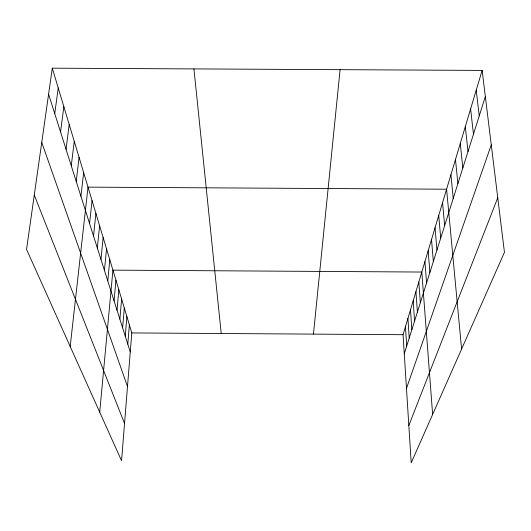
<?xml version="1.0" encoding="UTF-8"?>
<svg xmlns="http://www.w3.org/2000/svg" width="531" height="531" viewBox="0 0 531 531"><rect width="100%" height="100%" fill="white"/><g stroke="black" fill="none" stroke-linecap="round" stroke-linejoin="round"><path stroke-width="0.8" d="M52.29 68.174L131.788 332.93L121.559 460.762L26.55 249.417L52.29 68.174L482.135 70.411L504.45 252.331L411.206 462.826L403.056 334.696L482.135 70.411M127.805 344.174L129.378 324.912M125.256 336.136L126.882 316.602M122.615 327.793L124.3 307.993M119.873 319.131L121.619 299.059M117.019 310.144L118.831 289.78M114.059 300.798L115.937 280.149M99.715 412.156L112.93 270.133L421.8 272.045L432.639 414.452M107.773 280.965L109.804 259.712M104.434 270.432L106.545 248.86M100.956 259.447L103.153 237.556M313.456 334.112L340.086 69.674M97.326 247.984L99.609 225.768M93.529 236.01L95.912 213.455M89.56 223.491L92.049 200.592M70.192 346.497L88.013 187.138L446.584 189.209L461.598 349.066M80.924 196.244L83.652 172.615M76.218 181.383L79.073 157.368M71.26 165.752L74.26 141.352M66.05 149.291L69.203 124.493M60.547 131.934L63.866 106.724M54.739 113.601L58.237 87.98M404.264 353.746L485.341 96.536M406.474 388.413L491.268 144.89M408.83 425.477L497.759 197.764M131.788 332.93L403.056 334.696M34.269 195.069L124.539 423.499M41.75 142.394L127.5 386.528M48.593 94.213L130.268 351.94M476.214 90.197L479.234 115.897M470.612 108.915L473.466 134.204M465.302 126.657L468.003 151.534M460.264 143.496L462.826 167.969M193.941 68.911L221.228 333.514M455.479 159.492L457.901 183.573M450.925 174.712L453.228 198.415M442.569 202.643L444.653 225.609M438.725 215.48L440.717 238.1M435.048 227.766L436.953 250.048M431.524 239.534L433.349 261.484M428.152 250.818L429.891 272.449M424.913 261.644L426.579 282.957M418.806 282.041L420.34 302.743M415.932 291.652L417.406 312.062M413.164 300.904L414.578 321.029M410.496 309.819L411.857 329.665M407.927 318.408L409.235 337.981M405.445 326.698L406.706 346.006"/></g></svg>
